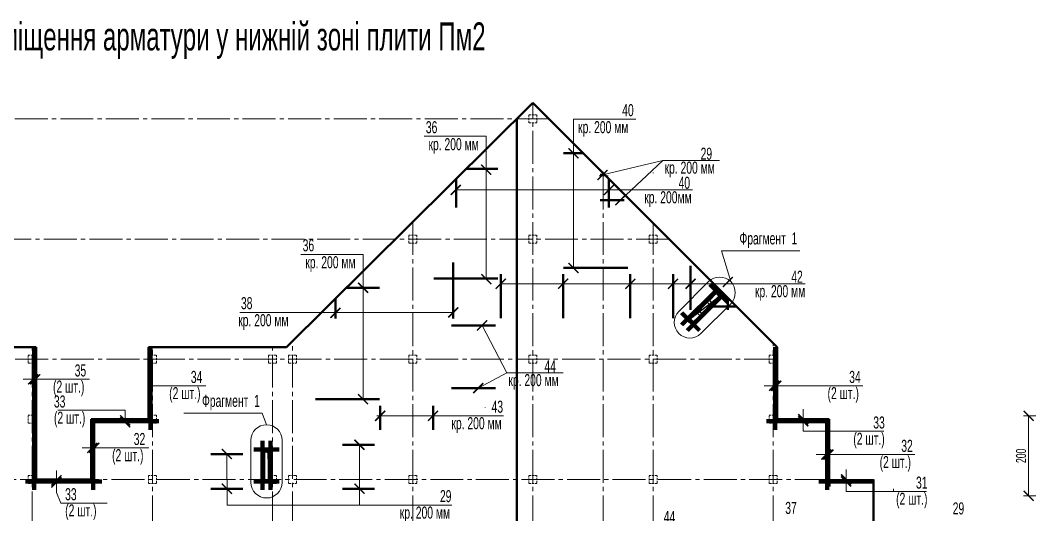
# Model space of a CAD drawing. Extents: x -483223 to 550073, y -164053 to -64662.
# Drawn here: x -378238 to -353033, y -114789 to -102440 of the extents above; entities that cross this region are included whole.
import ezdxf

# ---------------------------------------------------------------- set-up
doc = ezdxf.new("R2010")
doc.units = 0
doc.header["$MEASUREMENT"] = 0
for name, pattern in [('DASHDOT', [25.4, 12.7, -6.35, 0, -6.35]), ('HIDDEN2', [4.7625, 3.175, -1.5875]), ('K5LT_AXLED', [16.25, 11.75, -1.5, 1.5, -1.5])]:
    doc.linetypes.add(name, pattern=pattern)
doc.layers.get('0').update_dxf_attribs({"color": 40, "linetype": 'CONTINUOUS'})
doc.layers.get('Defpoints').update_dxf_attribs({"linetype": 'CONTINUOUS'})
for name, color, linetype in [('DYRA', 21, 'CONTINUOUS'), ('OPAL', 4, 'CONTINUOUS'), ('ТЕКСТ', 252, 'CONTINUOUS')]:
    doc.layers.add(name, color=color, linetype=linetype)
for name, color, linetype, lineweight in [('АРМАТУРА', 11, 'CONTINUOUS', 50), ('ОСН. ТОНКА', 250, 'CONTINUOUS', 15), ('ПУНКТИР МІN', 21, 'HIDDEN2', 15), ('РОЗМІР', 250, 'CONTINUOUS', 15)]:
    doc.layers.add(name, color=color, linetype=linetype, lineweight=lineweight)
doc.layers.add('ВІСЬ', color=197, linetype='DASHDOT', lineweight=15, transparency=0.5)
doc.styles.add('РОЗМІР', font='ARIALN.TTF', dxfattribs={"width": 0.75})
doc.dimstyles.new('М 10', dxfattribs={"dimtxt": 250, "dimasz": 250, "dimexe": 125, "dimexo": 250, "dimgap": 62.5, "dimtad": 1, "dimlfac": 0.1, "dimtxsty": 'РОЗМІР', "dimblk": 'ARCHTICK', "dimcen": 250, "dimadec": 0, "dimazin": 0, "dimtfac": 1, "dimtix": 1, "dimtmove": 2, "dimatfit": 3, "dimfxl": 125, "dimlwd": -1, "dimlwe": -1, "dimarcsym": 0})

# ---------------------------------------------------------------- blocks, each defined once
blk = doc.blocks.new('_ArchTick')
at = {"color": 0, "linetype": 'ByBlock', "const_width": 0.15}
blk.add_lwpolyline([(-0.5, -0.5), (0.5, 0.5)], dxfattribs=at)
blk = doc.blocks.new('*D418')
at = {"layer": 'Defpoints', "color": 0, "ltscale": 30, "transparency": 16777216}
for p in [(-351662, -112317), (-353062, -114317), (-351662, -114317)]:
    blk.add_point(p, dxfattribs=at)
at = {"layer": 'РОЗМІР', "color": 0, "ltscale": 30, "transparency": 16777216}
for p, q in [((-351912, -112317), (-353187, -112317)), ((-353062, -112317), (-353062, -114317)), ((-351912, -114317), (-353187, -114317))]:
    blk.add_line(p, q, dxfattribs=at)
at = {"layer": 'РОЗМІР', "color": 0, "ltscale": 30, "transparency": 16777216, "xscale": 250, "yscale": 250, "zscale": 250}
for p, rotation in [((-353062, -112317), 90), ((-353062, -114317), 270)]:
    blk.add_blockref('_ArchTick', p, dxfattribs=dict(at, rotation=rotation))
at = {"layer": 'РОЗМІР', "color": 0, "ltscale": 30, "transparency": 16777216, "insert": (-353252, -113317), "char_height": 250, "attachment_point": 5, "rotation": 90, "style": 'РОЗМІР'}
blk.add_mtext('200', dxfattribs=at)

msp = doc.modelspace()

# ---------------------------------------------------------------- linework, layer by layer
at = {"color": 7}
msp.add_line((-358028.8546, -113904.771), (-358028.8546, -114085.5646), dxfattribs=at)
at = {"layer": 'DYRA', "color": 7}
for points in [[(-361430.6096, -109967.8705), (-361501.3616, -109897.1208), (-360864.9602, -109260.7705), (-360794.2601, -109331.4705), (-361430.6096, -109967.8705)], [(-361501.3616, -109897.1208), (-360864.9602, -109260.7705), (-360794.2601, -109331.4705), (-360864.9633, -109402.1851), (-361501.3616, -109897.1208)], [(-360864.9711, -109260.7606), (-361038.2123, -109434.0017), (-360967.5016, -109504.7124), (-361018.2128, -109434.0017), (-360864.9711, -109260.7606)], [(-361087.7098, -109483.4992), (-361296.3063, -109692.0957), (-361225.5956, -109762.8064), (-361276.3067, -109692.0957), (-361087.7098, -109483.4992)], [(-361345.8037, -109741.5932), (-361554.4002, -109950.1897), (-361483.6896, -110020.9003), (-361534.4007, -109950.1897), (-361345.8037, -109741.5932)], [(-372038.262, -113904.77), (-372038.2606, -113204.7984), (-372138.2606, -113204.7984), (-372058.3922, -113235.397), (-372038.262, -113904.77)], [(-372138.2606, -113204.7984), (-372138.2606, -113904.7984), (-372038.2606, -113904.7984), (-372038.2606, -113204.7984), (-372138.2606, -113204.7984)]]:
    msp.add_lwpolyline(points, dxfattribs=at)
for points in [[(-360967.5016, -109504.7124), (-360794.2605, -109331.4712), (-360864.9711, -109260.7606), (-361038.2123, -109434.0017)], [(-361225.5956, -109762.8064), (-361016.9991, -109554.2099), (-361087.7098, -109483.4992), (-361296.3063, -109692.0957)], [(-361483.6896, -110020.9003), (-361275.0931, -109812.3038), (-361345.8037, -109741.5932), (-361554.4002, -109950.1897)]]:
    msp.add_lwpolyline(points, close=True, dxfattribs=at)
at = {"layer": 'OPAL', "color": 7, "lineweight": 50}
for p, q in [((-371588.2619, -110604.7719), (-365438.2618, -104504.7707)), ((-365438.2618, -104504.7707), (-359338.2625, -110604.7719)), ((-387738.2624, -110604.7719), (-377838.2612, -110604.7719)), ((-377838.2612, -110604.7719), (-377838.2612, -113904.771)), ((-375038.2629, -112404.7706), (-375038.2629, -110604.7719)), ((-375038.2629, -110604.7719), (-371588.2619, -110604.7719)), ((-359338.2625, -110604.7719), (-359338.2625, -112404.7706)), ((-376463.2623, -113904.771), (-376463.2623, -112404.7706)), ((-376463.2623, -112404.7706), (-375038.2629, -112404.7706)), ((-359338.2625, -112404.7706), (-358038.2611, -112404.7706)), ((-358038.2611, -112404.7706), (-358038.2611, -113904.771)), ((-377838.2612, -113904.771), (-376463.2623, -113904.771)), ((-356938.2617, -113904.771), (-356938.2617, -116079.7708))]:
    msp.add_line(p, q, dxfattribs=at)
at = {"layer": 'OPAL', "color": 7}
msp.add_line((-358038.2611, -113904.771), (-356938.2617, -113904.771), dxfattribs=at)
msp.add_line((-358038.2611, -113904.771), (-356938.2617, -113904.771), dxfattribs=at)
at = {"layer": 'АРМАТУРА', "color": 7}
for p, q in [((-365841.5416, -104904.7718), (-365841.5416, -123204.7701)), ((-364672.567, -105762.2486), (-364180.7843, -105762.2486)), ((-367099.7773, -106152.7782), (-366313.8837, -106152.7782)), ((-363758.4557, -106303.6351), (-363639.398, -106303.6351)), ((-367356.03, -107118.6), (-367356.03, -106406.9476)), ((-363543.4838, -107118.6), (-363543.4838, -106399.5493)), ((-363758.4557, -106930.2205), (-363158.4557, -106930.2205)), ((-367425.8846, -108488.9312), (-367425.8846, -109888.9312)), ((-364672.567, -108626.1284), (-363072.567, -108626.1284)), ((-361502.0022, -108573.2928), (-361502.0022, -109673.2928)), ((-366240.6161, -108779.1971), (-366240.6161, -109879.1971)), ((-364683.7658, -108779.1971), (-364683.7658, -109879.1971)), ((-363006.5707, -108779.1971), (-363006.5707, -109879.1971)), ((-361940.9203, -108779.1971), (-361940.9203, -109879.1971)), ((-370091.9814, -109120.656), (-369264.2012, -109120.656)), ((-367913.8837, -108886.4804), (-366313.8837, -108886.4804)), ((-361741.7362, -110031.5095), (-360829.3546, -109119.1278)), ((-361034.6294, -109055.7021), (-360589.1521, -109501.1794)), ((-360999.2741, -109020.3468), (-360553.7968, -109465.824)), ((-360946.7685, -109020.3468), (-360922.6871, -109020.3468)), ((-361706.3808, -110066.8648), (-360793.9992, -109154.4832)), ((-361600.3148, -110172.9308), (-360687.9332, -109260.5492)), ((-361564.9595, -110208.2862), (-360652.5779, -109295.9046)), ((-360571.3213, -109371.7127), (-360571.3213, -109670.5469)), ((-370369.4323, -109395.8512), (-370369.4323, -109888.9312)), ((-360946.7685, -109590.0952), (-360346.7685, -109590.0952)), ((-361741.7362, -109762.8089), (-361296.2589, -110208.2862)), ((-361706.3808, -109727.4535), (-361260.9036, -110172.9308)), ((-367474.7677, -110061.8875), (-366374.7677, -110061.8875)), ((-377913.2612, -110604.7719), (-377913.2612, -114169.771)), ((-377863.2612, -110604.7719), (-377863.2612, -114169.771)), ((-375013.2629, -112669.7706), (-375013.2629, -110604.7719)), ((-374963.2629, -112669.7706), (-374963.2629, -110604.7719)), ((-359413.2625, -110604.7719), (-359413.2625, -112669.7706)), ((-359363.2625, -110604.7719), (-359363.2625, -112669.7706)), ((-367474.7677, -111624.0042), (-366374.7677, -111624.0042)), ((-370864.2012, -111903.1752), (-369264.2012, -111903.1752)), ((-369251.8379, -112067.2043), (-369251.8379, -112667.2043)), ((-367931.1119, -112067.2043), (-367931.1119, -112667.2043)), ((-376438.2623, -114169.771), (-376438.2623, -112404.7706)), ((-376388.2623, -114169.771), (-376388.2623, -112404.7706)), ((-358113.2611, -112404.7706), (-358113.2611, -114169.771)), ((-358063.2611, -112404.7706), (-358063.2611, -114169.771)), ((-376463.2623, -112429.7706), (-374773.2629, -112429.7706)), ((-376463.2623, -112479.7706), (-374773.2629, -112479.7706)), ((-359603.2625, -112429.7706), (-358038.2611, -112429.7706)), ((-359603.2625, -112479.7706), (-358038.2611, -112479.7706)), ((-371773.2606, -113129.7984), (-372403.2606, -113129.7984)), ((-372213.2606, -112939.7984), (-372213.2606, -114169.7984)), ((-372163.2606, -112939.7984), (-372163.2606, -114169.7984)), ((-372013.2606, -112939.7984), (-372013.2606, -114169.7984)), ((-371963.2606, -112939.7984), (-371963.2606, -114169.7984)), ((-370195.9253, -113040.8129), (-369395.9253, -113040.8129)), ((-373477.1034, -113271.8592), (-372677.1034, -113271.8592)), ((-371773.2606, -113179.7984), (-372403.2606, -113179.7984)), ((-378103.2612, -113929.771), (-376198.2623, -113929.771)), ((-378103.2612, -113979.771), (-376198.2623, -113979.771)), ((-373477.1034, -114138.2807), (-372677.1034, -114138.2807)), ((-371773.2606, -113929.7984), (-372403.2606, -113929.7984)), ((-371773.2606, -113979.7984), (-372403.2606, -113979.7984)), ((-370195.9253, -114138.2807), (-369395.9253, -114138.2807)), ((-358303.2611, -113929.771), (-356938.2617, -113929.771)), ((-358303.2611, -113979.771), (-356938.2617, -113979.771))]:
    msp.add_line(p, q, dxfattribs=at)
at = {"layer": 'ВІСЬ', "color": 7, "linetype": 'K5LT_AXLED', "ltscale": 70}
for p, q in [((-365438.2623, -127638.9759), (-365438.2623, -104504.7711)), ((-365038.2608, -104904.7718), (-392433.4928, -104904.7718)), ((-363680.9029, -127638.9573), (-363680.9029, -106224.3454)), ((-362438.2623, -106258.9695), (-362438.2623, -106241.4751)), ((-368438.2623, -127638.9759), (-368438.2623, -107480.3815)), ((-362438.2623, -127638.9759), (-362438.2623, -107504.7711)), ((-362038.2617, -107904.7718), (-392433.4928, -107904.7718)), ((-377938.2623, -127538.9759), (-377938.2623, -110604.7719)), ((-374938.2623, -127638.9759), (-374938.2623, -110604.7719)), ((-371938.2623, -127538.9759), (-371938.2623, -110604.7719)), ((-371438.2623, -127538.9759), (-371438.2623, -110455.9918)), ((-359438.2623, -127638.9759), (-359438.2623, -110504.772)), ((-359338.2625, -110904.7718), (-392433.4928, -110904.7718)), ((-366630.9669, -112117.9978), (-366630.9669, -112111.3047)), ((-356938.2617, -113904.7718), (-392433.4928, -113904.7718)), ((-356438.2623, -114204.771), (-356438.2623, -114139.3252))]:
    msp.add_line(p, q, dxfattribs=at)
at = {"layer": 'ОСН. ТОНКА', "color": 7}
for p, q in [((-364426.6756, -104913.632), (-362868.0679, -104913.632)), ((-364426.6756, -104913.632), (-364426.6756, -108626.1284)), ((-368155.666, -105338.892), (-366603.0121, -105338.892)), ((-366603.0121, -105338.892), (-366603.0121, -108905.7584)), ((-362193.1602, -105940.7086), (-363699.2564, -106303.6351)), ((-362193.1602, -105940.7086), (-363254.5967, -106930.2205)), ((-360780.622, -105940.7086), (-362193.1602, -105940.7086)), ((-363680.9029, -106677.5414), (-361458.334, -106677.5414)), ((-371230.7452, -108287.4918), (-369678.0913, -108287.4918)), ((-369678.0913, -108287.4918), (-369678.0913, -111903.1752)), ((-360501.0215, -108967.5715), (-360733.0064, -108194.3167)), ((-360733.0064, -108194.3167), (-358777.5832, -108194.3167)), ((-366240.6161, -109020.8822), (-358645.6089, -109020.8822)), ((-361794.5115, -109710.0336), (-361052.0494, -108967.5715)), ((-361243.4836, -110261.0615), (-360501.0215, -109518.5994)), ((-372752.6217, -109734.06), (-367425.8846, -109734.06)), ((-366092.2058, -111245.1303), (-366706.2175, -110061.8875)), ((-376505.6136, -111404.4882), (-377913.2612, -111404.4882)), ((-366092.2058, -111245.1303), (-366801.0903, -111624.0042)), ((-364679.6677, -111245.1303), (-366092.2058, -111245.1303)), ((-373605.6153, -111567.2712), (-375013.2629, -111567.2712)), ((-358656.3403, -111567.2712), (-359413.2625, -111567.2712)), ((-358656.3403, -111567.2712), (-357205.2892, -111567.2712)), ((-375618.2626, -112179.7706), (-377301.7274, -112179.7706)), ((-374150.5465, -112250.2525), (-372195.1233, -112250.2525)), ((-372088.2606, -112540.1629), (-372195.1233, -112250.2525)), ((-366176.4326, -112317.7709), (-369338.8523, -112317.7709)), ((-358688.2618, -112704.7706), (-356679.3157, -112704.7706)), ((-375030.6147, -113116.1868), (-376438.2623, -113116.1868)), ((-372477.8962, -112929.7984), (-372477.8962, -113979.7984)), ((-371698.625, -112929.7984), (-371698.625, -113979.7984)), ((-369767.7523, -114549.9038), (-369767.7523, -113040.8129)), ((-373069.1374, -114549.9038), (-373077.1034, -113271.8592)), ((-357356.3388, -113287.2708), (-358113.2611, -113287.2708)), ((-357356.3388, -113287.2708), (-355905.2877, -113287.2708)), ((-377335.1049, -114229.771), (-377225.1912, -114496.2419)), ((-357620.7614, -114204.771), (-355611.8153, -114204.771)), ((-377225.1912, -114496.2419), (-376067.1735, -114496.2419)), ((-367465.1551, -114549.9038), (-373069.1374, -114549.9038))]:
    msp.add_line(p, q, dxfattribs=at)
for centre, start, end in [((-360776.5354, -109243.0854), 315, 135), ((-361518.9976, -109985.5475), 135, 315), ((-372088.2606, -112929.7984), 0, 180), ((-372088.2606, -113979.7984), 180, 0)]:
    msp.add_arc(centre, 389.6356, start, end, dxfattribs=at)
at = {"layer": 'ПУНКТИР МІN', "color": 7, "ltscale": 15}
for points in [[(-365538.263, -104804.7707), (-365338.2607, -104804.7707), (-365338.2607, -105004.7696), (-365538.263, -105004.7696), (-365538.263, -104804.7707)], [(-368538.2614, -107804.7698), (-368338.2625, -107804.7698), (-368338.2625, -108004.7703), (-368538.2614, -108004.7703), (-368538.2614, -107804.7698)], [(-365538.2614, -107804.7698), (-365338.2625, -107804.7698), (-365338.2625, -108004.7703), (-365538.2614, -108004.7703), (-365538.2614, -107804.7698)], [(-362538.2614, -107804.7698), (-362338.2625, -107804.7698), (-362338.2625, -108004.7703), (-362538.2614, -108004.7703), (-362538.2614, -107804.7698)], [(-378038.262, -110804.7707), (-377838.2612, -110804.7707), (-377838.2612, -111004.7712), (-378038.262, -111004.7712), (-378038.262, -110804.7707)], [(-375038.2629, -110804.7707), (-374838.2622, -110804.7707), (-374838.2622, -111004.7712), (-375038.2629, -111004.7712), (-375038.2629, -110804.7707)], [(-372038.262, -110804.7707), (-371838.2615, -110804.7707), (-371838.2615, -111004.7712), (-372038.262, -111004.7712), (-372038.262, -110804.7707)], [(-371538.2614, -110804.7707), (-371338.2625, -110804.7707), (-371338.2625, -111004.7712), (-371538.2614, -111004.7712), (-371538.2614, -110804.7707)], [(-368538.2614, -110804.7698), (-368338.2625, -110804.7698), (-368338.2625, -111004.7703), (-368538.2614, -111004.7703), (-368538.2614, -110804.7698)], [(-365538.2614, -110804.7698), (-365338.2625, -110804.7698), (-365338.2625, -111004.7703), (-365538.2614, -111004.7703), (-365538.2614, -110804.7698)], [(-362538.2614, -110804.7698), (-362338.2625, -110804.7698), (-362338.2625, -111004.7703), (-362538.2614, -111004.7703), (-362538.2614, -110804.7698)], [(-359538.2614, -110804.7707), (-359338.2625, -110804.7707), (-359338.2625, -111004.7712), (-359538.2614, -111004.7712), (-359538.2614, -110804.7707)], [(-378038.262, -112304.7694), (-377838.2612, -112304.7694), (-377838.2612, -112504.77), (-378038.262, -112504.77), (-378038.262, -112304.7694)], [(-375038.2629, -112304.7694), (-374838.2622, -112304.7694), (-374838.2622, -112504.77), (-375038.2629, -112504.77), (-375038.2629, -112304.7694)], [(-359538.2614, -112304.7694), (-359338.2625, -112304.7694), (-359338.2625, -112504.77), (-359538.2614, -112504.77), (-359538.2614, -112304.7694)], [(-378038.262, -113804.7698), (-377838.2612, -113804.7698), (-377838.2612, -114004.7703), (-378038.262, -114004.7703), (-378038.262, -113804.7698)], [(-375038.2629, -113804.7698), (-374838.2622, -113804.7698), (-374838.2622, -114004.7703), (-375038.2629, -114004.7703), (-375038.2629, -113804.7698)], [(-372038.262, -113804.7698), (-371838.2615, -113804.7698), (-371838.2615, -114004.7703), (-372038.262, -114004.7703), (-372038.262, -113804.7698)], [(-371538.2614, -113804.7698), (-371338.2625, -113804.7698), (-371338.2625, -114004.7703), (-371538.2614, -114004.7703), (-371538.2614, -113804.7698)], [(-368538.2614, -113804.7698), (-368338.2625, -113804.7698), (-368338.2625, -114004.7703), (-368538.2614, -114004.7703), (-368538.2614, -113804.7698)], [(-365538.2614, -113804.7698), (-365338.2625, -113804.7698), (-365338.2625, -114004.7703), (-365538.2614, -114004.7703), (-365538.2614, -113804.7698)], [(-362538.2614, -113804.7698), (-362338.2625, -113804.7698), (-362338.2625, -114004.7703), (-362538.2614, -114004.7703), (-362538.2614, -113804.7698)], [(-359538.2614, -113804.7698), (-359338.2625, -113804.7698), (-359338.2625, -114004.7703), (-359538.2614, -114004.7703), (-359538.2614, -113804.7698)]]:
    msp.add_lwpolyline(points, dxfattribs=at)
at = {"layer": 'РОЗМІР', "color": 7}
for p, q in [((-363780.9728, -106324.4153), (-363563.33, -106324.4153)), ((-363666.3074, -106677.5414), (-367356.03, -106677.5414)), ((-377913.2612, -111404.4882), (-378163.2612, -111404.4882)), ((-377913.2612, -111404.4882), (-377863.2612, -111404.4882)), ((-377863.2612, -111404.4882), (-377613.2612, -111404.4882)), ((-359413.2625, -111567.2712), (-359663.2625, -111567.2712)), ((-359413.2625, -111567.2712), (-359363.2625, -111567.2712)), ((-359363.2625, -111567.2712), (-359113.2625, -111567.2712)), ((-358688.2618, -112404.7706), (-358688.2618, -112154.7706)), ((-375618.2626, -112429.7706), (-375618.2626, -112179.7706)), ((-358688.2618, -112454.7706), (-358688.2618, -112404.7706)), ((-375618.2626, -112429.7706), (-375618.2626, -112479.7706)), ((-358688.2618, -112454.7706), (-358688.2618, -112704.7706)), ((-376438.2623, -113116.1868), (-376688.2623, -113116.1868)), ((-376438.2623, -113116.1868), (-376388.2623, -113116.1868)), ((-358113.2611, -113287.2708), (-358363.2611, -113287.2708)), ((-358113.2611, -113287.2708), (-358063.2611, -113287.2708)), ((-358063.2611, -113287.2708), (-357813.2611, -113287.2708)), ((-357620.7614, -113904.771), (-357620.7614, -113654.771)), ((-377335.1049, -113929.771), (-377335.1049, -113679.771)), ((-357620.7614, -113954.771), (-357620.7614, -113904.771)), ((-377335.1049, -113979.771), (-377335.1049, -114229.771)), ((-357620.7614, -113954.771), (-357620.7614, -114204.771))]:
    msp.add_line(p, q, dxfattribs=at)

# ---------------------------------------------------------------- block references
at = {"layer": 'РОЗМІР', "color": 7, "yscale": 250, "zscale": 250}
for p, xscale, rotation in [((-364426.6756, -105762.2486), 250, 270), ((-366603.0121, -106172.0561), 250, 270), ((-363699.2564, -106303.6351), 250, 180), ((-363543.4838, -106677.5414), 250, 180), ((-363254.5967, -106930.2205), 250, 180), ((-364426.6756, -108626.1284), 250, 270), ((-366603.0121, -108905.7584), 250, 270), ((-366240.6161, -109020.8822), 250, 180), ((-364683.7658, -109020.8822), 250, 180), ((-363006.5707, -109020.8822), 250, 180), ((-361940.9203, -109020.8822), 250, 180), ((-361502.0022, -109020.8822), 250, 180), ((-360571.3213, -108976.5808), 250, 180), ((-369678.0913, -109120.656), 250, 270), ((-370369.4323, -109748.9039), 250, 180), ((-367425.8846, -109734.06), 250, 180), ((-366706.2175, -110061.8875), 250, 180), ((-377863.2612, -111404.4882), 250, 180), ((-366801.0903, -111624.0042), 250, 180), ((-359363.2625, -111567.2712), 250, 180), ((-369678.0913, -111903.1752), 250, 270), ((-375618.2626, -112429.7706), 250, 270), ((-375618.2626, -112479.7706), 250, 90), ((-369251.8379, -112317.7709), 250, 180), ((-367931.1119, -112317.7709), 250, 180), ((-358688.2618, -112404.7706), 250, 270), ((-358688.2618, -112454.7706), 250, 90), ((-369767.7523, -113040.8129), 250, 90), ((-376388.2623, -113116.1868), 250, 180), ((-373077.1034, -113271.8592), 250, 90), ((-358113.2611, -113287.2708), 250, 180), ((-358063.2611, -113287.2708), 250, 180), ((-377335.1049, -113929.771), -250, 90), ((-377335.1049, -113979.771), -250, 270), ((-357620.7614, -113904.771), 250, 270), ((-357620.7614, -113954.771), 250, 90), ((-373077.1034, -114138.2807), 250, 90), ((-369767.7523, -114138.2807), 250, 90)]:
    msp.add_blockref('_ArchTick', p, dxfattribs=dict(at, xscale=xscale, rotation=rotation))
at = {"layer": 'РОЗМІР', "color": 7, "xscale": 250, "yscale": 250, "zscale": 250}
for p in [(-367364.2012, -106677.5414), (-377913.2612, -111404.4882), (-359413.2625, -111567.2712), (-376438.2623, -113116.1868)]:
    msp.add_blockref('_ArchTick', p, dxfattribs=at)

# ---------------------------------------------------------------- texts
at = {"layer": 'ТЕКСТ', "color": 7, "ltscale": 30, "style": 'РОЗМІР'}
for s, insert, char_height, width, attachment_point in [('Схема розміщення арматури у нижній зоні плити Пм2', (-374126.6706, -103405.9869), 700, 22648.048324, 8), ('40', (-362922.4501, -104840.4123), 300, 253.05266, 9), ('36', (-367824.359, -105266.3617), 300, 253.05266, 9), ('{\\fArial Narrow|b0|i0|c204|p34;кр. 200 мм}', (-363054.8931, -104960.4176), 300, 2279.46491, 3), ('{\\fArial Narrow|b0|i0|c204|p34;кр. 200 мм}', (-366789.8374, -105385.6775), 300, 2279.46491, 3), ('29', (-360965.0045, -105927.6915), 300, 253.05266, 9), ('{\\fArial Narrow|b0|i0|c204|p34;кр. 200 мм}', (-362151.319, -105971.7692), 300, 2279.46491, 1), ('40', (-361801.1585, -106653.4871), 300, 253.05266, 7), ('кр. 200мм', (-362658.0948, -106712.0956), 300, 2279.46491, 1), ('Фрагмент  1', (-360282.4042, -108128.871), 300, 1405.069064, 7), ('36', (-370899.4382, -108214.9616), 300, 253.05266, 9), ('{\\fArial Narrow|b0|i0|c204|p34;кр. 200 мм}', (-369864.9166, -108334.2774), 300, 2279.46491, 3), ('42', (-358988.4333, -108996.8279), 300, 253.05266, 7), ('{\\fArial Narrow|b0|i0|c204|p34;кр. 200 мм}', (-359894.5013, -109055.4364), 300, 2279.46491, 1), ('38', (-372726.6895, -109658.897), 300, 253.05266, 7), ('{\\fArial Narrow|b0|i0|c204|p34;кр. 200 мм}', (-371538.8584, -109780.8456), 300, 2279.46491, 3), ('35', (-376878.1815, -111339.0424), 300, 253.05266, 7), ('44', (-364864.0502, -111232.1132), 300, 253.05266, 9), ('34', (-373978.1831, -111501.8255), 300, 253.05266, 7), ('{\\fArial Narrow|b0|i0|c204|p34;кр. 200 мм}', (-366050.3646, -111276.1909), 300, 2279.46491, 1), ('34', (-357542.1723, -111501.8255), 300, 253.05266, 7), ('(2 шт.)', (-377418.8041, -111439.0424), 300, 2279.46491, 1), ('(2 шт.)', (-374518.8058, -111601.8255), 300, 2279.46491, 1), ('(2 шт.)', (-358082.795, -111601.8255), 300, 2279.46491, 1), ('33', (-377109.4402, -112114.3249), 300, 253.05266, 9), ('Фрагмент  1', (-373699.9443, -112184.8067), 300, 1405.069064, 7), ('43', (-366470.4807, -112244.5547), 300, 253.05266, 7), ('(2 шт.)', (-376611.9639, -112214.3249), 300, 2279.46491, 3), ('кр. 200 мм', (-366217.428, -112352.3251), 300, 2279.46491, 3), ('33', (-356941.4482, -112639.3249), 300, 253.05266, 7), ('32', (-375403.1825, -113050.741), 300, 253.05266, 7), ('(2 шт.)', (-357438.9245, -112739.3249), 300, 2279.46491, 1), ('32', (-356242.1708, -113221.825), 300, 253.05266, 7), ('(2 шт.)', (-375943.8052, -113150.741), 300, 2279.46491, 1), ('(2 шт.)', (-356782.7935, -113321.825), 300, 2279.46491, 1), ('31', (-355873.9478, -114139.3252), 300, 253.05266, 7), ('33', (-376829.758, -114429.8104), 300, 253.05266, 9), ('29', (-367759.2032, -114476.6876), 300, 253.05266, 7), ('(2 шт.)', (-356371.4241, -114239.3252), 300, 2279.46491, 1), ('(2 шт.)', (-376332.2818, -114529.8104), 300, 2279.46491, 3), ('кр. 200 мм', (-367506.1506, -114584.4581), 300, 2279.46491, 3), ('37', (-358852.2975, -114772.3444), 300, 253.05266, 9), ('29', (-354671.3455, -114782.9396), 300, 253.05266, 9), ('44', (-361884.8743, -114992.531), 300, 253.05266, 9)]:
    msp.add_mtext(s, dxfattribs=dict(at, insert=insert, char_height=char_height, width=width, attachment_point=attachment_point))

# ---------------------------------------------------------------- dimensions: what is measured, and where the dimension line sits
at = {"layer": 'РОЗМІР', "color": 7, "ltscale": 30}
dim = msp.add_linear_dim(base=(-353061.6241, -114316.8199), p1=(-351661.6241, -112316.8199), p2=(-351661.6241, -114316.8199), angle=90, dimstyle='М 10', override={"dimtxsty": 'РОЗМІР'}, dxfattribs=at)
dim.commit()
dim.dimension.update_dxf_attribs({"geometry": '*D418', "text_midpoint": (-353251.7673, -113316.8199)})

doc.saveas('drawing.dxf')
